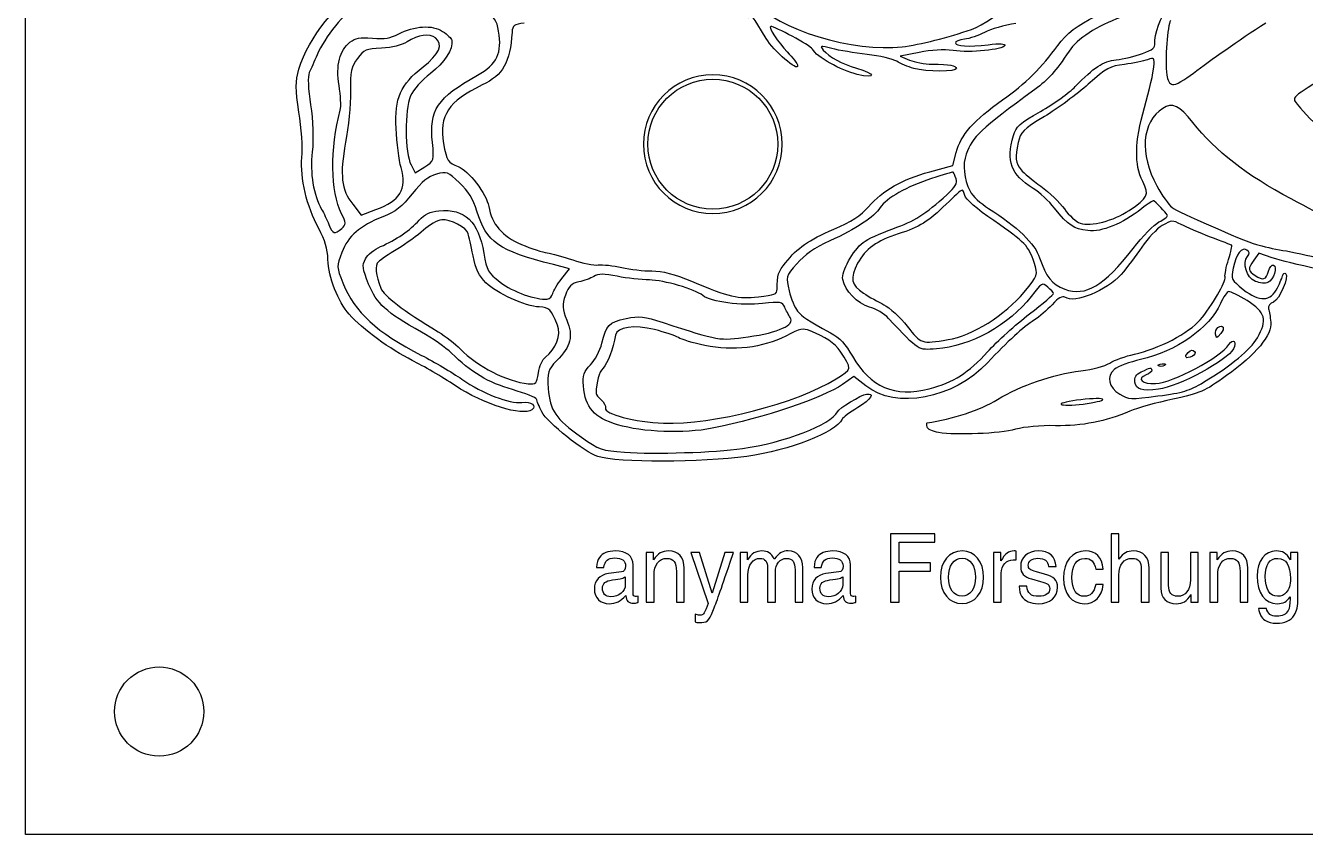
# Model space of a CAD drawing. Extents: x -5 to 265, y 9 to 298.
# Drawn here: x 13.8 to 70.8, y 9.2 to 45.2 of the extents above; entities that cross this region are included whole.
import ezdxf

# ---------------------------------------------------------------- set-up
doc = ezdxf.new("R2010")
doc.units = 0
doc.layers.add('Layer_1', color=7, linetype='CONTINUOUS')

msp = doc.modelspace()

# ---------------------------------------------------------------- linework, layer by layer
at = {"layer": 'Layer_1', "color": 7}
for points in [[(13.84791, 63.34828), (19.881207, 70.34147), (130.62936, 70.34147), (130.62936, 9.21996), (13.84791, 9.21996)], [(44.453894, 43.04376)], [(44.453894, 42.84454)], [(64.926477, 42.60468)], [(58.181809, 38.80927)], [(55.912076, 37.86213)], [(64.225644, 38.09283)], [(28.416824, 37.27869)], [(29.670678, 33.53844)], [(51.163499, 33.32216)], [(48.225041, 32.52119)], [(65.621051, 30.6772)], [(63.53374, 29.81766)], [(64.465012, 30.16616)], [(39.478453, 28.56624)], [(62.575141, 28.81953)], [(60.951795, 28.38347)], [(52.752118, 20.937683), (54.144111, 20.937683), (54.144111, 21.30731), (52.752118, 21.30731), (52.752118, 22.237748), (54.332613, 22.237748), (54.332613, 22.607375), (52.365457, 22.607375), (52.365457, 19.556894), (52.752118, 19.556894)], [(55.564873, 21.842628)], [(55.559887, 21.515491)], [(69.620421, 21.51124)], [(21.78445, 14.68904)]]:
    msp.add_lwpolyline(points, close=True, dxfattribs=at)
for points in [[(53.641909, 44.04171), (52.800156, 43.86995), (53.215484, 43.69689)], [(70.618049, 41.56364), (70.618674, 41.56368)], [(26.152794, 39.36517), (26.153244, 39.36498)], [(54.112514, 38.72313), (55.1453, 39.00719), (55.292345, 39.58466)], [(31.013416, 39.02827), (31.199913, 38.67262), (31.62611, 38.94256)], [(27.032722, 37.05073), (27.03163, 37.05066)], [(28.416869, 37.27869), (28.794579, 36.79837), (29.450705, 37.03986)], [(69.368577, 34.89637), (68.764955, 35.10519), (68.543282, 34.78516)], [(37.724876, 33.96655), (38.074615, 34.40558), (37.354744, 34.59014)], [(66.942516, 31.78595), (66.942665, 31.78568)], [(51.261158, 29.19408), (50.734807, 29.61095), (50.227378, 29.25757)], [(62.538499, 22.607375), (62.190497, 22.607375), (62.190497, 19.556894), (62.538499, 19.556894), (62.538499, 20.767741)], [(62.538499, 21.473008), (62.538499, 22.607375)], [(41.817154, 21.778902), (41.488489, 21.778902), (41.488489, 19.556894), (41.836487, 19.556894), (41.836487, 20.767741)], [(41.817154, 21.451758), (41.817154, 21.778902)], [(44.422681, 19.956258), (43.866851, 21.778902), (43.475354, 21.778902), (44.243848, 19.497413), (44.156849, 19.26799)], [(45.22501, 21.341298), (45.370009, 21.778902), (44.983346, 21.778902), (44.422681, 19.956258)], [(45.999092, 21.451758), (45.999092, 21.778902), (45.670427, 21.778902), (45.670427, 19.556894)], [(57.281077, 21.40075), (57.281077, 21.778873), (56.952411, 21.778873), (56.952411, 19.556865), (57.300406, 19.556865), (57.300406, 20.852679)], [(57.962572, 21.447514), (57.962572, 21.829888)], [(64.752533, 20.304644), (64.752533, 21.778902), (64.404531, 21.778902), (64.404531, 20.181437)], [(66.072022, 19.556894), (66.072022, 21.778902), (65.72402, 21.778902), (65.72402, 20.555309)], [(66.918229, 21.778902), (66.589564, 21.778902), (66.589564, 19.556894), (66.937558, 19.556894), (66.937558, 20.767741)], [(66.918229, 21.451758), (66.918229, 21.778902)], [(70.509747, 21.778902), (70.181082, 21.778902), (70.181082, 21.451758)], [(70.509747, 19.739582), (70.509747, 21.778902)], [(39.279295, 21.103307), (39.598291, 21.10338)], [(40.903284, 19.943439), (40.903284, 21.222263)], [(46.893253, 21.094878), (46.893253, 19.556894), (47.24125, 19.556894), (47.24125, 20.91219)], [(48.116077, 20.992913), (48.116077, 19.556894), (48.464079, 19.556894), (48.464079, 21.094878)], [(48.964818, 21.103307), (49.283777, 21.10338)], [(50.588807, 19.943439), (50.588807, 21.222263)], [(57.832074, 21.447485), (57.962572, 21.447514)], [(59.400179, 21.145864), (59.738508, 21.145864)], [(40.381286, 20.907946), (39.806123, 20.831466)], [(40.555285, 20.691262), (40.555285, 20.325886)], [(42.832147, 20.924936), (42.832147, 19.556894), (43.180145, 19.556894), (43.180145, 21.069392)], [(45.670427, 19.556894), (46.018425, 19.556894), (46.018425, 20.767741)], [(50.06677, 20.907946), (49.491608, 20.831466)], [(50.240771, 20.691262), (50.240771, 20.325886)], [(58.641351, 20.593548), (59.047348, 20.487332)], [(59.226177, 20.814476), (58.873347, 20.907946)], [(61.503417, 21.031152), (61.841746, 21.031152)], [(63.534159, 21.009911), (63.534159, 19.556894), (63.882153, 19.556894), (63.882153, 21.069392)], [(67.933218, 20.924936), (67.933218, 19.556894), (68.281212, 19.556894), (68.281212, 21.069392)], [(58.433512, 20.270656), (58.095182, 20.270656)], [(61.841746, 20.342884), (61.503417, 20.342884)], [(41.135283, 19.55685), (41.135283, 19.828757)], [(50.820811, 19.55685), (50.820811, 19.828757)], [(65.743357, 19.901028), (65.743357, 19.556894), (66.072022, 19.556894)], [(70.161753, 19.803315), (70.161753, 19.714089)], [(43.663852, 19.021547), (43.663852, 18.681664), (43.692854, 18.673191)], [(69.103253, 19.284988), (68.755259, 19.284988)]]:
    msp.add_lwpolyline(points, dxfattribs=at)
for points in [[(55.967862, 45.06188), (57.058113, 45.44499), (58.925729, 47.23212), (59.701293, 48.63441)], [(26.02202, 43.29901), (26.439216, 44.70585), (27.814274, 46.40355), (28.739532, 46.65418)], [(46.285805, 46.28931), (47.302053, 45.07442), (50.753867, 44.029), (52.891518, 44.2887)], [(59.815704, 44.35222), (60.54234, 45.36944), (62.008257, 46.05649), (64.426642, 46.51324)], [(28.563622, 46.12377), (28.097894, 45.88096), (27.149644, 44.685), (26.830125, 43.93744)], [(34.914388, 44.9871), (34.830018, 45.46922), (34.731873, 45.61439), (34.293572, 45.90493)], [(46.829129, 44.65506), (46.206018, 45.7031), (46.160911, 45.75455), (46.015223, 45.58357)], [(62.637465, 45.60499), (61.555096, 45.21508), (60.680317, 44.6467), (60.317163, 44.09742)], [(64.134695, 44.44588), (64.085945, 44.74068), (64.472366, 45.82043), (64.633652, 45.84003)], [(30.447234, 44.85644), (31.164166, 45.23022), (31.960541, 45.27762), (32.418814, 44.97378)], [(36.052961, 45.33928), (35.597594, 45.29098), (35.5336, 45.24358), (35.513649, 44.94031)], [(47.034899, 45.19193), (46.908924, 45.17663), (47.35453, 44.48692), (47.764837, 44.06215)], [(48.885073, 44.18459), (48.795493, 44.34735), (47.20616, 45.21274), (47.034899, 45.19193)], [(52.891518, 44.2887), (53.644879, 44.3802), (54.990362, 44.71837), (55.967862, 45.06188)], [(57.943517, 45.33024), (57.44491, 45.25054), (56.820158, 45.07058), (56.55519, 44.93049)], [(64.838675, 45.45779), (64.693822, 45.24992), (64.587347, 43.72948), (64.66885, 43.03305)], [(65.86326, 43.11768), (66.618973, 43.69854), (67.854327, 44.56182), (69.075587, 45.36248)], [(27.808546, 42.56386), (27.659701, 43.46381), (27.828676, 44.1363), (28.294112, 44.49584)], [(28.294112, 44.49584), (28.547137, 44.69132), (28.708321, 44.72), (29.293248, 44.67367)], [(29.293248, 44.67367), (29.858428, 44.62887), (30.077249, 44.66347), (30.447234, 44.85644)], [(30.83738, 44.51413), (30.563002, 44.34289), (30.208557, 44.25483), (29.694614, 44.23024)], [(32.106122, 44.68356), (31.844772, 44.89255), (31.334517, 44.82441), (30.83738, 44.51413)], [(31.550884, 43.39198), (32.267725, 43.95266), (32.460204, 44.40038), (32.106122, 44.68356)], [(32.830331, 44.57695), (32.895141, 44.18511), (32.499978, 43.57101), (31.883392, 43.10544)], [(32.418814, 44.97378), (32.632479, 44.83213), (32.817675, 44.65357), (32.830331, 44.57695)], [(33.973081, 43.02168), (34.836018, 43.50255), (35.083726, 44.01974), (34.914388, 44.9871)], [(35.513649, 44.94031), (35.423959, 43.57449), (35.122332, 43.04383), (34.177406, 42.58876)], [(48.229693, 43.44619), (48.267133, 43.15326), (47.147449, 44.11964), (46.829129, 44.65506)], [(55.654545, 44.62494), (55.424175, 44.59704), (55.243696, 44.52564), (55.253479, 44.46654)], [(55.253479, 44.46654), (55.279949, 44.30643), (55.818398, 44.27598), (56.719892, 44.38364)], [(56.55519, 44.93049), (56.29021, 44.79043), (55.884927, 44.65293), (55.654545, 44.62494)], [(26.830125, 43.93744), (26.708912, 43.65382), (26.552082, 43.29662), (26.481631, 43.1437)], [(29.694614, 44.23024), (29.004047, 44.19724), (28.925869, 44.16374), (28.62533, 43.77259)], [(47.764837, 44.06215), (48.009616, 43.80876), (48.218801, 43.53158), (48.229693, 43.44619)], [(50.882972, 43.0596), (50.150783, 43.23474), (49.073855, 43.84117), (48.885073, 44.18459)], [(49.757698, 44.20764), (49.225002, 44.33975), (49.206612, 44.3368), (49.367604, 44.14514)], [(49.367604, 44.14514), (49.630728, 43.83172), (50.21518, 43.51423), (50.849942, 43.33989)], [(51.322794, 43.95027), (50.769468, 44.01557), (50.065171, 44.13138), (49.757698, 44.20764)], [(52.641642, 43.64422), (52.469599, 43.74725), (51.87611, 43.88498), (51.322794, 43.95027)], [(55.151528, 44.12021), (54.721314, 44.18041), (54.184128, 44.15241), (53.641909, 44.04171)], [(57.457374, 44.34734), (57.361804, 44.15378), (55.924434, 44.01221), (55.151528, 44.12021)], [(56.719892, 44.38364), (57.219426, 44.44334), (57.497978, 44.42954), (57.457374, 44.34734)], [(57.356783, 41.92398), (58.354879, 42.62868), (59.13447, 43.39854), (59.815704, 44.35222)], [(60.317163, 44.09742), (59.712963, 43.18354), (59.403046, 42.83527), (58.798813, 42.3912)], [(62.419306, 43.70868), (62.734821, 43.74698), (63.25901, 43.87321), (63.584184, 43.98909)], [(63.584184, 43.98909), (64.039709, 44.15144), (64.166047, 44.25629), (64.134695, 44.44588)], [(28.62533, 43.77259), (28.359061, 43.4261), (28.303188, 43.1621), (28.312858, 42.29672)], [(30.349959, 40.65208), (30.283679, 42.03384), (30.528527, 42.59233), (31.550884, 43.39198)], [(50.849942, 43.33989), (51.719744, 43.10101), (51.749049, 42.8524), (50.882972, 43.0596)], [(53.39869, 43.32698), (53.154363, 43.39848), (52.813706, 43.5412), (52.641642, 43.64422)], [(53.215484, 43.69689), (53.443909, 43.60179), (53.888938, 43.52007), (54.204431, 43.51544)], [(55.300914, 43.32773), (55.327834, 43.16503), (53.954324, 43.1644), (53.39869, 43.32698)], [(54.204431, 43.51544), (55.031004, 43.50334), (55.278894, 43.46094), (55.300914, 43.32773)], [(60.592158, 42.5156), (61.435846, 43.38787), (61.814687, 43.63523), (62.419306, 43.70868)], [(62.78717, 43.50677), (62.136676, 43.42617), (61.994776, 43.34817), (61.172614, 42.619)], [(63.813847, 43.71166), (63.641431, 43.64756), (63.179424, 43.55535), (62.78717, 43.50677)], [(63.673553, 41.5811), (63.889061, 42.34912), (64.079323, 43.1689), (64.096357, 43.40286)], [(64.096357, 43.40286), (64.125647, 43.80485), (64.110157, 43.82182), (63.813847, 43.71166)], [(26.022914, 41.3747), (25.8638, 42.38164), (25.863461, 42.7638), (26.02202, 43.29901)], [(26.481631, 43.1437), (26.405741, 42.97892), (26.428251, 42.39411), (26.537051, 41.70842)], [(31.883392, 43.10544), (31.488502, 42.80725), (31.11104, 42.38399), (30.986276, 42.09945)], [(31.966304, 40.02449), (31.812777, 41.47401), (32.180048, 42.02252), (33.973081, 43.02168)], [(44.453894, 43.04376), (42.747268, 43.04376), (41.362095, 41.65859), (41.362097, 39.95197)], [(41.561315, 39.95197), (41.561314, 41.5505), (42.855356, 42.84454), (44.453894, 42.84454)], [(47.54569, 39.95197), (47.545692, 41.6586), (46.160523, 43.04377), (44.453894, 43.04376)], [(44.453894, 42.84454), (46.052435, 42.84455), (47.346473, 41.55051), (47.346472, 39.95197)], [(64.66885, 43.03305), (64.69645, 42.7971), (64.796114, 42.63142), (64.926477, 42.60468)], [(64.926466, 42.60468), (65.043404, 42.58068), (65.464942, 42.81154), (65.86326, 43.11768)], [(71.711051, 42.93821), (70.076237, 41.91496), (70.206295, 42.07852), (70.618049, 41.56364)], [(27.862156, 41.47174), (27.905136, 41.63383), (27.881046, 42.12527), (27.808546, 42.56386)], [(28.312858, 42.29672), (28.319658, 41.71708), (28.224188, 40.69987), (28.101479, 40.03625)], [(34.177406, 42.58876), (32.6679, 41.86179), (32.253997, 41.23133), (32.464789, 39.98016)], [(58.798813, 42.3912), (56.339496, 40.58376), (56.027713, 40.29006), (55.739604, 39.50954)], [(59.047116, 41.41315), (59.638422, 41.7523), (60.333682, 42.24839), (60.592158, 42.5156)], [(61.172614, 42.619), (60.676855, 42.17931), (59.797293, 41.5322), (59.218021, 41.18097)], [(26.537051, 41.70842), (26.648568, 41.00621), (26.678068, 40.18), (26.612711, 39.60696)], [(30.986276, 42.09945), (30.722224, 41.4973), (30.739461, 39.55081), (31.013416, 39.02827)], [(55.292345, 39.58466), (55.486714, 40.34796), (56.085338, 41.02629), (57.356783, 41.92398)], [(65.830417, 40.92059), (65.230096, 41.67706), (64.918711, 41.82288), (64.490985, 41.54778)], [(26.153244, 39.36498), (26.190794, 39.77928), (26.132324, 40.68364), (26.022914, 41.3747)], [(27.921986, 36.85578), (27.426275, 37.84786), (27.401742, 39.7385), (27.862156, 41.47174)], [(57.836701, 40.33319), (57.952316, 40.72911), (58.128509, 40.8863), (59.047116, 41.41315)], [(59.218021, 41.18097), (58.268243, 40.60508), (58.153239, 40.49122), (58.046966, 40.02149)], [(63.596083, 38.28621), (63.216438, 39.05983), (63.239354, 40.03356), (63.673553, 41.5811)], [(64.490985, 41.54778), (63.554883, 40.94571), (63.444652, 39.51026), (64.225644, 38.09283)], [(70.618674, 41.56368), (71.226709, 40.80336), (72.720945, 39.61454), (73.640954, 39.15912)], [(30.569641, 38.9083), (30.478931, 39.23872), (30.380543, 40.02345), (30.349959, 40.65208)], [(70.212963, 37.51555), (68.196673, 38.58791), (66.853271, 39.63166), (65.830417, 40.92059)], [(28.101479, 40.03625), (27.832926, 38.58435), (27.908286, 37.92535), (28.416824, 37.27869)], [(31.62611, 38.94256), (32.03515, 39.20162), (32.048847, 39.24515), (31.966304, 40.02449)], [(32.464789, 39.98016), (32.592257, 39.2263), (32.664519, 39.11275), (33.119433, 38.95879)], [(41.362097, 39.95197), (41.362095, 38.24534), (42.747268, 36.86017), (44.453894, 36.86017)], [(44.453894, 37.05939), (42.855356, 37.05939), (41.561314, 38.35343), (41.561315, 39.95197)], [(44.453894, 36.86017), (46.160523, 36.86017), (47.545692, 38.24534), (47.54569, 39.95197)], [(47.346472, 39.95197), (47.346473, 38.35343), (46.052435, 37.05939), (44.453894, 37.05939)], [(58.722123, 37.98297), (57.722511, 38.60614), (57.50274, 39.18949), (57.836701, 40.33319)], [(58.046966, 40.02149), (57.899491, 39.3697), (57.927121, 39.12126), (58.181809, 38.80927)], [(26.900059, 36.19814), (26.363551, 37.19177), (26.068826, 38.44089), (26.152794, 39.36517)], [(26.612711, 39.60696), (26.504926, 38.66335), (26.666321, 37.6796), (27.032722, 37.05073)], [(55.739604, 39.50954), (55.564836, 39.03609), (55.630009, 38.41408), (55.912076, 37.86213)], [(29.450705, 37.03986), (30.542462, 37.44168), (30.837109, 37.93369), (30.569641, 38.9083)], [(33.119433, 38.95879), (33.549567, 38.81319), (34.387089, 37.7166), (34.475243, 37.18358)], [(58.181827, 38.80927), (58.292665, 38.67358), (58.687966, 38.34402), (59.060416, 38.07697)], [(32.14152, 38.61949), (31.776138, 38.52069), (31.505277, 38.30005), (31.070302, 37.74713)], [(33.171567, 38.23432), (32.659184, 38.72443), (32.604668, 38.74481), (32.14152, 38.61949)], [(33.944801, 36.97132), (33.775224, 37.5158), (33.566672, 37.8564), (33.171567, 38.23432)], [(51.386476, 37.16664), (52.026576, 37.89467), (52.887476, 38.38621), (54.112514, 38.72313)], [(54.194872, 38.42627), (53.083402, 38.06085), (52.190414, 37.55451), (51.911941, 37.13183)], [(55.157307, 38.7008), (55.134917, 38.7165), (54.701838, 38.5929), (54.194872, 38.42627)], [(54.890857, 37.71416), (55.247032, 38.03403), (55.356449, 38.22585), (55.28983, 38.41358)], [(55.28983, 38.41358), (55.23939, 38.55585), (55.17967, 38.68509), (55.157307, 38.7008)], [(62.991294, 37.00654), (63.841688, 37.57571), (63.892257, 37.68271), (63.596083, 38.28621)], [(31.070302, 37.74713), (30.60445, 37.15496), (30.341055, 36.9494), (29.752021, 36.71828)], [(52.475163, 36.18638), (53.463148, 36.5427), (53.880128, 36.8064), (54.890857, 37.71416)], [(55.550568, 37.90806), (55.505778, 37.90206), (55.187879, 37.61976), (54.844269, 37.2795)], [(55.673919, 37.66565), (55.650959, 37.80444), (55.595539, 37.91354), (55.550568, 37.90806)], [(56.962093, 36.54947), (56.225595, 37.0599), (55.698576, 37.51654), (55.673919, 37.66565)], [(55.912071, 37.86215), (56.017594, 37.65576), (56.384641, 37.30963), (56.727787, 37.09299)], [(59.671019, 37.105), (59.424136, 37.41644), (58.997134, 37.81153), (58.722123, 37.98297)], [(59.060416, 38.07697), (59.432856, 37.80988), (59.905404, 37.35526), (60.110518, 37.06671)], [(64.22572, 38.09283), (64.454937, 37.67682), (64.754628, 37.25107), (64.891698, 37.14669)], [(27.03163, 37.05066), (27.12426, 36.89122), (27.269578, 36.5876), (27.354338, 36.37597)], [(32.25676, 36.98551), (33.393227, 37.0968), (34.024132, 36.5017), (34.256085, 35.09933)], [(34.475243, 37.18358), (34.606794, 36.38824), (35.062874, 35.85812), (35.931386, 35.49107)], [(51.911941, 37.13183), (51.631545, 36.70624), (50.839797, 36.18242), (49.666695, 35.64639)], [(49.836445, 36.16556), (50.629268, 36.5093), (51.044066, 36.77719), (51.386476, 37.16664)], [(54.844269, 37.2795), (54.068626, 36.5114), (53.6534, 36.25457), (52.711336, 35.96029)], [(56.727787, 37.09299), (58.002783, 36.28801), (58.804542, 35.51628), (59.008095, 34.89808)], [(61.159329, 36.10321), (60.52355, 36.17401), (60.277968, 36.33933), (59.671019, 37.105)], [(60.110518, 37.06671), (60.31562, 36.77815), (60.634436, 36.49302), (60.818999, 36.43309)], [(63.551894, 37.08337), (62.678325, 36.40222), (61.77976, 36.03411), (61.159329, 36.10321)], [(64.085981, 37.43337), (64.064151, 37.45297), (63.823817, 37.29542), (63.551894, 37.08337)], [(64.699354, 36.77212), (64.689174, 36.83512), (64.36926, 37.17974), (64.085981, 37.43337)], [(64.891698, 37.14669), (65.179603, 36.92749), (67.972543, 35.70001), (68.670642, 35.48587)], [(71.748753, 36.67291), (71.626386, 36.75221), (70.935278, 37.13137), (70.212963, 37.51555)], [(27.930986, 36.2051), (28.122449, 36.36919), (28.121182, 36.45618), (27.921986, 36.85578)], [(29.752021, 36.71828), (28.731915, 36.31803), (28.216355, 35.86948), (27.927691, 35.13106)], [(29.658167, 35.39215), (30.336983, 35.68594), (30.97905, 36.12341), (31.378239, 36.56415)], [(31.378239, 36.56415), (31.629498, 36.84156), (31.845628, 36.94522), (32.25676, 36.98551)], [(32.382027, 36.58329), (32.180567, 36.55889), (31.815219, 36.35412), (31.570146, 36.12842)], [(33.564414, 35.9566), (33.493724, 36.23865), (32.757408, 36.6289), (32.382027, 36.58329)], [(37.354744, 34.59014), (34.879875, 35.22462), (34.380182, 35.57355), (33.944801, 36.97132)], [(58.763587, 34.67842), (58.508256, 35.43682), (58.389395, 35.56026), (56.962093, 36.54947)], [(60.818999, 36.43309), (61.29907, 36.27719), (62.294032, 36.53986), (62.991294, 37.00654)], [(63.168313, 35.30949), (63.584976, 35.84603), (64.10289, 36.37664), (64.319223, 36.48865)], [(64.319223, 36.48865), (64.535569, 36.60062), (64.706615, 36.72821), (64.699354, 36.77212)], [(65.309553, 36.37737), (64.925159, 36.57584), (64.882462, 36.57365), (64.469611, 36.33437)], [(27.313284, 34.81501), (27.298244, 35.29224), (27.185556, 35.66933), (26.900059, 36.19814)], [(27.354338, 36.37597), (27.524751, 35.95047), (27.605858, 35.92644), (27.930986, 36.2051)], [(31.570146, 36.12842), (31.325061, 35.9027), (30.807555, 35.52593), (30.420118, 35.29113)], [(33.773067, 34.98802), (33.679757, 35.43489), (33.585949, 35.87076), (33.564414, 35.9566)], [(47.685653, 34.67168), (48.237983, 35.3517), (48.700905, 35.67323), (49.836445, 36.16556)], [(52.711336, 35.96029), (51.76796, 35.66559), (51.237966, 35.28103), (50.902478, 34.64778)], [(51.149915, 35.58039), (51.32086, 35.71246), (51.917223, 35.98515), (52.475163, 36.18638)], [(64.469611, 36.33437), (64.230385, 36.19571), (63.821763, 35.7631), (63.561568, 35.37304)], [(66.617677, 35.81972), (66.120948, 36.01143), (65.532289, 36.26238), (65.309553, 36.37737)], [(28.985065, 34.84617), (29.081535, 35.02797), (29.384377, 35.27367), (29.658167, 35.39215)], [(35.931386, 35.49107), (36.365128, 35.30776), (36.880508, 35.13598), (37.076641, 35.10933)], [(49.666695, 35.64639), (48.973912, 35.32982), (48.537715, 35.02979), (48.187841, 34.62921)], [(50.239498, 33.92307), (50.173218, 34.28437), (50.689583, 35.22478), (51.149915, 35.58039)], [(63.561568, 35.37304), (63.301384, 34.98297), (62.885445, 34.43491), (62.637261, 34.15512)], [(67.562682, 35.45248), (67.539722, 35.46268), (67.114406, 35.62802), (66.617677, 35.81972)], [(67.4199, 34.82479), (67.521465, 35.15974), (67.58571, 35.44219), (67.562682, 35.45248)], [(68.241444, 35.23574), (68.004254, 35.393), (67.75917, 35.07145), (67.632086, 34.43623)], [(68.670642, 35.48587), (68.92965, 35.40647), (69.456284, 35.28949), (69.840961, 35.22597)], [(28.263887, 32.37752), (27.761819, 32.9429), (27.338019, 34.02958), (27.313284, 34.81501)], [(27.927691, 35.13106), (27.692876, 34.53038), (27.695263, 34.46565), (27.977791, 33.77928)], [(29.124714, 33.72577), (28.845562, 34.42578), (28.829683, 34.55319), (28.985065, 34.84617)], [(30.420118, 35.29113), (30.032692, 35.05633), (29.647087, 34.79981), (29.563232, 34.72106)], [(34.346741, 33.78199), (34.036193, 34.08436), (33.903296, 34.36375), (33.773067, 34.98802)], [(34.256085, 35.09933), (34.385849, 34.31474), (34.429122, 34.23808), (34.987493, 33.80496)], [(37.076641, 35.10933), (37.272786, 35.08263), (37.784942, 34.94162), (38.214771, 34.79587)], [(38.214771, 34.79587), (38.644598, 34.6501), (39.156642, 34.55033), (39.352639, 34.57414)], [(59.008095, 34.89808), (59.294576, 34.028), (59.547147, 33.71156), (60.124022, 33.49994)], [(60.124022, 33.49994), (61.063033, 33.1555), (61.866443, 33.63304), (63.168313, 35.30949)], [(67.263421, 34.04558), (67.247921, 34.13918), (67.318391, 34.48985), (67.4199, 34.82479)], [(68.615584, 33.84547), (68.219811, 34.01014), (68.016247, 34.66212), (68.268254, 34.95788)], [(68.268254, 34.95788), (68.368348, 35.07535), (68.360434, 35.15678), (68.241444, 35.23574)], [(68.543282, 34.78516), (68.275079, 34.39794), (68.282454, 34.31384), (68.603222, 34.10116)], [(73.332673, 34.04425), (72.692844, 34.08895), (70.07775, 34.65105), (69.368577, 34.89637)], [(69.840961, 35.22597), (70.225638, 35.16237), (71.003385, 34.99475), (71.569311, 34.85329)], [(29.563232, 34.72106), (29.396845, 34.56484), (29.437574, 34.11597), (29.670678, 33.53844)], [(39.352639, 34.57414), (39.548648, 34.59794), (40.017724, 34.54784), (40.395016, 34.46161)], [(40.395016, 34.46161), (40.77233, 34.37591), (41.378317, 34.30692), (41.741641, 34.3083)], [(41.741641, 34.3083), (42.195062, 34.3093), (42.749226, 34.16587), (43.508651, 33.84865)], [(47.31146, 33.49242), (47.32046, 34.12129), (47.37367, 34.28759), (47.685653, 34.67168)], [(48.187841, 34.62921), (47.709242, 34.08124), (47.697287, 34.03821), (47.852262, 33.41973)], [(50.902478, 34.64778), (50.551359, 33.98503), (50.610705, 33.68364), (51.163499, 33.32216)], [(58.323602, 33.36834), (58.94306, 34.1139), (58.948342, 34.12964), (58.763587, 34.67842)], [(67.632086, 34.43623), (67.531314, 33.93259), (67.540816, 33.91233), (68.0781, 33.48298)], [(68.603222, 34.10116), (68.953221, 33.86913), (69.102632, 33.9181), (69.198238, 34.29619)], [(69.426346, 34.56779), (69.618882, 34.49299), (69.428646, 33.91877), (69.168922, 33.79257)], [(69.198238, 34.29619), (69.243818, 34.47658), (69.346495, 34.59878), (69.426346, 34.56779)], [(69.838753, 34.11814), (69.855603, 34.18844), (69.910003, 34.22163), (69.959683, 34.19184)], [(27.977791, 33.77928), (28.527769, 32.4429), (29.45902, 31.58492), (31.486237, 30.54693)], [(31.475654, 31.5876), (29.889318, 32.4708), (29.474804, 32.8478), (29.124714, 33.72577)], [(36.724714, 32.70477), (36.090768, 32.74007), (34.830441, 33.31102), (34.346741, 33.78199)], [(34.987493, 33.80496), (35.535028, 33.38019), (36.59964, 32.99875), (37.076056, 33.05662)], [(37.325642, 33.30421), (37.352782, 33.42701), (37.532521, 33.72507), (37.724876, 33.96655)], [(38.483471, 33.8217), (38.160142, 33.7544), (38.036078, 33.63032), (37.889417, 33.22761)], [(39.156055, 34.06702), (39.010897, 33.97892), (38.708243, 33.86848), (38.483471, 33.8217)], [(40.198532, 34.06902), (39.609997, 34.18796), (39.355536, 34.18724), (39.156055, 34.06702)], [(41.626072, 33.90587), (41.269138, 33.90887), (40.626744, 33.98247), (40.198532, 34.06902)], [(44.01047, 33.21381), (43.651897, 33.50054), (42.275344, 33.9001), (41.626072, 33.90587)], [(43.508651, 33.84865), (45.205117, 33.14002), (45.567852, 33.05526), (46.481199, 33.15415)], [(51.434213, 32.7016), (50.891496, 32.85121), (50.331406, 33.42383), (50.239498, 33.92307)], [(59.366, 33.59161), (59.123009, 33.80351), (59.102638, 33.7919), (58.629695, 33.17155)], [(62.637261, 34.15512), (61.990126, 33.42557), (60.568389, 32.84544), (60.133742, 33.1336)], [(66.15834, 32.13314), (66.687508, 32.75897), (67.3007, 33.82016), (67.263421, 34.04558)], [(69.168922, 33.79257), (69.060911, 33.73997), (68.811921, 33.76387), (68.615584, 33.84547)], [(69.959683, 34.19184), (70.140456, 34.08361), (69.686582, 33.02074), (69.417554, 32.92233)], [(69.5999, 33.56148), (69.714452, 33.79732), (69.821933, 34.04782), (69.838753, 34.11814)], [(29.67068, 33.53844), (29.811292, 33.18988), (30.643509, 32.5571), (32.222879, 31.59775)], [(37.076056, 33.05662), (37.186103, 33.07012), (37.298429, 33.1814), (37.325642, 33.30421)], [(37.889417, 33.22761), (37.730404, 32.79088), (37.739192, 32.6332), (37.951287, 32.11772)], [(46.664258, 32.8548), (45.750786, 32.74385), (44.363456, 32.9311), (44.01047, 33.21381)], [(46.481199, 33.15415), (47.205674, 33.23255), (47.308191, 33.27437), (47.31146, 33.49242)], [(47.852262, 33.41973), (47.940592, 33.06701), (48.108385, 32.66267), (48.225041, 32.52119)], [(51.163544, 33.32217), (51.415054, 33.15771), (51.8257, 32.92425), (52.076089, 32.80336)], [(58.629695, 33.17155), (57.674918, 31.91921), (55.907852, 30.94285), (54.407542, 30.83869)], [(54.929278, 31.24924), (55.995609, 31.42294), (57.474215, 32.34604), (58.323602, 33.36834)], [(58.553429, 32.39681), (59.155152, 32.85886), (59.640379, 33.26767), (59.631692, 33.30527)], [(59.631692, 33.30527), (59.622692, 33.34287), (59.503444, 33.47172), (59.366, 33.59161)], [(60.133742, 33.1336), (60.014304, 33.2128), (59.846945, 33.1174), (59.560713, 32.8068)], [(67.433841, 33.38905), (67.352631, 33.38105), (67.185001, 33.14367), (67.061447, 32.86191)], [(68.249421, 32.98702), (67.882105, 33.2163), (67.515095, 33.3972), (67.433841, 33.38905)], [(68.0781, 33.48298), (68.790597, 32.91361), (69.297924, 32.93978), (69.5999, 33.56148)], [(37.534119, 31.90124), (37.244189, 32.61694), (37.181338, 32.67933), (36.724714, 32.70477)], [(47.653577, 32.69563), (47.551108, 32.93718), (47.461278, 32.95162), (46.664258, 32.8548)], [(47.898175, 32.23712), (47.825675, 32.34321), (47.715569, 32.54952), (47.653577, 32.69563)], [(48.225075, 32.52119), (48.436352, 32.2649), (48.646488, 32.12638), (49.698919, 31.54954)], [(52.277696, 32.19661), (52.087648, 32.39887), (51.708072, 32.62612), (51.434213, 32.7016)], [(52.076089, 32.80336), (52.326478, 32.68247), (52.792521, 32.25022), (53.111746, 31.84281)], [(59.560713, 32.8068), (59.338363, 32.56555), (58.984268, 32.2588), (58.773861, 32.12515)], [(67.061447, 32.86191), (66.584907, 31.77518), (65.069792, 30.71104), (63.49775, 30.35891)], [(68.702798, 31.33632), (69.165482, 32.11116), (69.064696, 32.47813), (68.249421, 32.98702)], [(69.417554, 32.92233), (69.267805, 32.86753), (69.169699, 32.73504), (69.199535, 32.62787)], [(69.199535, 32.62787), (69.229275, 32.52065), (69.276215, 32.2529), (69.303587, 32.03278)], [(31.060841, 30.3253), (30.105488, 30.79783), (28.846122, 31.72187), (28.263887, 32.37752)], [(37.951287, 32.11772), (38.248344, 31.39583), (38.138859, 30.96683), (37.490288, 30.30284)], [(39.51137, 31.08925), (39.70687, 31.90784), (39.815914, 32.01861), (40.593762, 32.18902)], [(41.861391, 31.69609), (40.973289, 31.92414), (40.18517, 31.81516), (40.120452, 31.45534)], [(40.593762, 32.18902), (41.178984, 32.31724), (41.39025, 32.29499), (42.234254, 32.01688)], [(42.234254, 32.01688), (44.741765, 31.19038), (44.737931, 31.19103), (46.032019, 31.37466)], [(46.032019, 31.37466), (47.391164, 31.56755), (48.124382, 31.90639), (47.898175, 32.23712)], [(54.407542, 30.83869), (53.574182, 30.78079), (53.658523, 30.72706), (52.277696, 32.19661)], [(58.773861, 32.12515), (58.276227, 31.80901), (57.586102, 31.18061), (56.685298, 30.22336)], [(56.689637, 30.70404), (57.112985, 31.17302), (57.951694, 31.93477), (58.553429, 32.39681)], [(63.225877, 30.60026), (64.278589, 30.82597), (65.66652, 31.55149), (66.15834, 32.13314)], [(66.942665, 31.78568), (67.181167, 31.96027), (67.280257, 31.75998), (67.074702, 31.51876)], [(69.303587, 32.03278), (69.374047, 31.46813), (68.644158, 30.5858), (67.329666, 29.64672)], [(32.813571, 30.64717), (32.566235, 30.89242), (31.964161, 31.31562), (31.475654, 31.5876)], [(32.222879, 31.59775), (32.550756, 31.39857), (32.992561, 31.05693), (33.204654, 30.83857)], [(37.008492, 30.47432), (37.459674, 30.80141), (37.707315, 31.47367), (37.534119, 31.90124)], [(40.120452, 31.45534), (40.010066, 30.84131), (39.765522, 30.19196), (39.564661, 29.97907)], [(42.920088, 31.33803), (42.780779, 31.42123), (42.304361, 31.58234), (41.861391, 31.69609)], [(47.701245, 31.41009), (46.681536, 30.88515), (45.337636, 30.72858), (44.100179, 30.99056)], [(48.790526, 31.64012), (48.457129, 31.77081), (48.363547, 31.75108), (47.701245, 31.41009)], [(50.128679, 30.73126), (49.891568, 31.08109), (49.447941, 31.38239), (48.790526, 31.64012)], [(49.698919, 31.54954), (50.099216, 31.33013), (50.369692, 31.04093), (50.673138, 30.50785)], [(53.111746, 31.84281), (53.733726, 31.04897), (53.722461, 31.05265), (54.929278, 31.24924)], [(66.841856, 31.48636), (66.823536, 31.5972), (66.868776, 31.73197), (66.942516, 31.78595)], [(67.074702, 31.51876), (66.890728, 31.30286), (66.872621, 31.30032), (66.841856, 31.48636)], [(33.204654, 30.83857), (33.969755, 30.05079), (35.289212, 29.37468), (36.230417, 29.28811)], [(39.002505, 30.1269), (39.203061, 30.32414), (39.43205, 30.75721), (39.51137, 31.08925)], [(44.100179, 30.99056), (43.590421, 31.09846), (43.059387, 31.25485), (42.920088, 31.33803)], [(64.167484, 29.29346), (64.944156, 29.33016), (67.077237, 30.46292), (67.434531, 31.02856)], [(67.640821, 30.83815), (67.392626, 30.34206), (65.174016, 29.14478), (64.308015, 29.03957)], [(65.621082, 30.67722), (65.740757, 30.79331), (65.830233, 30.80945), (65.906725, 30.72872)], [(66.310698, 29.35802), (67.589449, 30.12829), (68.363871, 30.76874), (68.702798, 31.33632)], [(67.434531, 31.02856), (67.618472, 31.31975), (67.798601, 31.15352), (67.640821, 30.83815)], [(32.974863, 29.2062), (32.408315, 29.58123), (31.547007, 30.08482), (31.060841, 30.3253)], [(31.486237, 30.54693), (32.036622, 30.26512), (32.844036, 29.78791), (33.280514, 29.48651)], [(35.529633, 29.02544), (34.466899, 29.32799), (33.655244, 29.8126), (32.813571, 30.64717)], [(36.685015, 29.77172), (36.723585, 30.05714), (36.869171, 30.37331), (37.008492, 30.47432)], [(37.490288, 30.30284), (37.104989, 29.90863), (37.070876, 29.79358), (37.124193, 29.06798)], [(49.943732, 29.49826), (50.663467, 29.94238), (50.663456, 29.94228), (50.128679, 30.73126)], [(50.673138, 30.50785), (51.453419, 29.13704), (52.571551, 28.66508), (54.09075, 29.06526)], [(56.685298, 30.22336), (55.162887, 28.60553), (52.61475, 28.12199), (51.261158, 29.19408)], [(54.09075, 29.06526), (55.176489, 29.35126), (55.854354, 29.7787), (56.689637, 30.70404)], [(60.839272, 29.85888), (61.393742, 29.92628), (61.901736, 30.06358), (62.135013, 30.20915)], [(62.135013, 30.20915), (62.346064, 30.34088), (62.836946, 30.51688), (63.225877, 30.60026)], [(63.49775, 30.35891), (63.016086, 30.25101), (62.498547, 30.05843), (62.347688, 29.93095)], [(65.808555, 30.50919), (65.521656, 30.36954), (65.408439, 30.47099), (65.621051, 30.6772)], [(65.906725, 30.72872), (65.968025, 30.66402), (65.923805, 30.56528), (65.808555, 30.50919)], [(36.230417, 29.28811), (36.585348, 29.25551), (36.62023, 29.29311), (36.685015, 29.77172)], [(38.688992, 29.18748), (38.647712, 29.65637), (38.708102, 29.83737), (39.002505, 30.1269)], [(39.564661, 29.97907), (39.378446, 29.78169), (39.274516, 29.40527), (39.251261, 28.84383)], [(57.124842, 28.58098), (58.172714, 29.21998), (59.587903, 29.70685), (60.839272, 29.85888)], [(62.347688, 29.93095), (61.973055, 29.61434), (62.071998, 29.13076), (62.575141, 28.81953)], [(63.247712, 29.36165), (63.214012, 29.56555), (63.301892, 29.70559), (63.53374, 29.81766)], [(63.744418, 29.67664), (63.305237, 29.51598), (63.581424, 29.26583), (64.167484, 29.29346)], [(63.53374, 29.81759), (63.944329, 30.01601), (63.983995, 30.02178), (64.00639, 29.88649)], [(64.00639, 29.88649), (64.01657, 29.82739), (63.898266, 29.73292), (63.744418, 29.67664)], [(64.294282, 30.08026), (64.241582, 30.11516), (64.318482, 30.15386), (64.465012, 30.16616)], [(64.560629, 30.10286), (64.466759, 30.05556), (64.346864, 30.04536), (64.294282, 30.08026)], [(64.465059, 30.16616), (64.626911, 30.18006), (64.664473, 30.15486), (64.560629, 30.10286)], [(67.329666, 29.64672), (66.325723, 28.9295), (66.181527, 28.8663), (64.945869, 28.60191)], [(36.394227, 28.13128), (35.971016, 27.82152), (34.248785, 28.36292), (32.974863, 29.2062)], [(33.280514, 29.48651), (34.190718, 28.85794), (35.403744, 28.38673), (35.946348, 28.45095)], [(37.124193, 29.06798), (37.196233, 28.08666), (37.442162, 27.72813), (38.609675, 26.90174)], [(40.213382, 27.45809), (39.168338, 27.77276), (38.774193, 28.21993), (38.688992, 29.18748)], [(42.260941, 27.53121), (44.457746, 27.45551), (48.176203, 28.40759), (49.943732, 29.49826)], [(50.227378, 29.25757), (49.349104, 28.64593), (46.764321, 27.7762), (44.422835, 27.30445)], [(64.308015, 29.03957), (63.54479, 28.94687), (63.30423, 29.01997), (63.247712, 29.36165)], [(64.276696, 28.74039), (65.404997, 28.89064), (65.666662, 28.97013), (66.310698, 29.35802)], [(36.600364, 28.59837), (36.588264, 28.66907), (36.106406, 28.86124), (35.529633, 29.02544)], [(35.946348, 28.45095), (36.365285, 28.50015), (36.635331, 28.30775), (36.394227, 28.13128)], [(36.842203, 28.03004), (36.721283, 28.27193), (36.612478, 28.52767), (36.600364, 28.59837)], [(39.251261, 28.84383), (39.248961, 28.80553), (39.35192, 28.68057), (39.478453, 28.56624)], [(39.478453, 28.56624), (39.604993, 28.45193), (39.691178, 28.2908), (39.669982, 28.20818)], [(50.001207, 28.03518), (50.084337, 28.20345), (51.052303, 28.79503), (51.292185, 28.82418)], [(51.292185, 28.82418), (51.696757, 28.87328), (51.521118, 28.60116), (50.904092, 28.22279)], [(54.001448, 27.53927), (55.121503, 27.706), (56.376401, 28.12456), (57.124842, 28.58098)], [(60.845579, 28.57501), (60.315371, 28.51461), (59.92212, 28.42292), (59.971773, 28.37057)], [(61.825601, 28.58791), (61.816601, 28.64081), (61.375832, 28.63521), (60.845579, 28.57501)], [(60.951795, 28.38346), (61.44115, 28.44296), (61.834367, 28.53492), (61.825601, 28.58791)], [(62.575107, 28.81959), (62.949582, 28.58791), (63.084367, 28.58165), (64.276696, 28.74039)], [(64.945869, 28.60191), (64.222502, 28.44717), (63.355923, 28.20338), (63.020164, 28.06021)], [(39.328778, 26.04415), (38.741872, 26.22963), (37.077764, 27.55865), (36.842203, 28.03004)], [(39.669982, 28.20818), (39.601102, 27.93954), (40.99729, 27.57472), (42.260941, 27.53121)], [(45.770504, 26.39922), (47.63856, 26.66345), (49.721501, 27.46893), (50.001207, 28.03518)], [(50.904092, 28.22279), (50.557237, 28.01008), (50.243882, 27.77619), (50.207734, 27.70302)], [(63.020164, 28.06021), (61.946344, 27.60233), (60.899772, 27.39922), (59.714274, 27.41863)], [(59.971773, 28.37057), (60.021423, 28.31817), (60.462428, 28.32397), (60.951795, 28.38347)], [(44.422835, 27.30445), (43.190863, 27.05625), (41.321211, 27.12448), (40.213382, 27.45809)], [(50.207734, 27.70302), (49.91509, 27.11058), (47.883734, 26.31945), (45.96882, 26.05215)], [(53.995748, 27.36103), (53.980028, 27.45623), (53.982628, 27.53647), (54.001448, 27.53927)], [(54.508492, 27.10971), (54.242246, 27.15271), (54.011503, 27.26582), (53.995748, 27.36103)], [(59.714274, 27.41863), (59.03642, 27.42993), (58.349112, 27.36743), (57.937595, 27.2576)], [(38.609675, 26.90174), (39.388519, 26.35045), (39.515591, 26.3061), (40.513122, 26.23732)], [(57.937595, 27.2576), (57.215846, 27.06496), (55.297707, 26.98223), (54.508492, 27.10971)], [(40.513122, 26.23732), (41.885376, 26.14262), (44.533612, 26.22422), (45.770504, 26.39922)], [(45.96882, 26.05215), (43.9571, 25.77129), (40.206384, 25.7668), (39.328778, 26.04415)], [(40.110623, 21.842555), (39.786792, 21.842555), (39.540294, 21.74059), (39.404961, 21.549406)], [(40.903284, 21.222263), (40.903284, 21.608888), (40.60362, 21.842555), (40.110623, 21.842555)], [(42.479316, 21.842628), (42.194151, 21.842628), (41.995986, 21.727916), (41.817154, 21.451758)], [(43.180145, 21.069392), (43.180145, 21.557975), (42.92398, 21.842628), (42.479316, 21.842628)], [(46.641921, 21.842628), (46.366423, 21.842628), (46.177924, 21.727916), (45.999092, 21.451758)], [(47.188084, 21.481503), (47.057585, 21.740663), (46.898086, 21.842628), (46.641921, 21.842628)], [(47.811577, 21.842628), (47.555415, 21.842628), (47.424916, 21.766156), (47.188084, 21.481503)], [(48.464079, 21.094878), (48.464079, 21.557975), (48.217574, 21.842628), (47.811577, 21.842628)], [(49.79615, 21.842555), (49.472321, 21.842555), (49.225816, 21.74059), (49.090489, 21.549406)], [(50.588807, 21.222263), (50.588807, 21.608888), (50.289143, 21.842555), (49.79615, 21.842555)], [(55.564873, 21.842628), (54.980046, 21.842628), (54.58855, 21.371035), (54.58855, 20.665776)], [(56.512202, 20.67002), (56.512202, 21.358296), (56.120706, 21.842628), (55.564873, 21.842628)], [(57.87074, 21.842598), (57.629071, 21.842598), (57.464742, 21.719392), (57.281077, 21.40075)], [(57.962572, 21.829888), (57.928751, 21.838362), (57.909389, 21.842598), (57.87074, 21.842598)], [(58.955515, 21.842628), (58.477014, 21.842628), (58.16285, 21.56647), (58.16285, 21.141612)], [(59.738508, 21.145864), (59.709507, 21.591963), (59.429172, 21.842628), (58.955515, 21.842628)], [(61.053917, 21.842628), (60.45459, 21.842628), (60.072758, 21.371035), (60.072758, 20.627537)], [(61.841746, 21.031152), (61.778924, 21.574972), (61.517918, 21.842628), (61.053917, 21.842628)], [(63.181329, 21.842628), (62.900994, 21.842628), (62.741494, 21.749165), (62.538499, 21.473008)], [(63.882153, 21.069392), (63.882153, 21.557975), (63.625992, 21.842628), (63.181329, 21.842628)], [(67.580387, 21.842628), (67.295225, 21.842628), (67.097058, 21.727916), (66.918229, 21.451758)], [(68.281212, 21.069392), (68.281212, 21.557975), (68.025051, 21.842628), (67.580387, 21.842628)], [(69.547917, 21.842628), (69.035594, 21.842628), (68.692428, 21.396528), (68.692428, 20.721006)], [(70.181082, 21.451758), (69.99258, 21.740663), (69.828251, 21.842628), (69.547917, 21.842628)], [(39.404961, 21.549406), (39.322793, 21.430444), (39.293795, 21.324227), (39.279295, 21.103307)], [(39.598291, 21.10338), (39.646622, 21.41777), (39.781956, 21.532482), (40.086454, 21.532482)], [(40.086454, 21.532482), (40.405452, 21.532482), (40.564951, 21.409275), (40.564951, 21.162854)], [(40.564951, 21.162854), (40.564951, 21.001415), (40.511785, 20.924936), (40.381286, 20.907946)], [(41.836487, 20.767741), (41.836487, 21.230838), (42.053985, 21.51124), (42.406816, 21.51124)], [(42.406816, 21.51124), (42.701648, 21.51124), (42.832147, 21.332803), (42.832147, 20.924936)], [(44.456516, 19.161774), (44.616014, 19.552643), (44.794846, 20.058223), (45.22501, 21.341298)], [(46.018425, 20.767741), (46.018425, 21.222336), (46.235924, 21.51124), (46.569422, 21.51124)], [(46.569422, 21.51124), (46.77242, 21.51124), (46.893253, 21.358296), (46.893253, 21.094878)], [(47.24125, 20.91219), (47.24125, 21.247829), (47.458749, 21.51124), (47.739081, 21.51124)], [(47.739081, 21.51124), (47.995243, 21.51124), (48.116077, 21.341298), (48.116077, 20.992913)], [(49.090489, 21.549406), (49.008304, 21.430444), (48.979319, 21.324227), (48.964818, 21.103307)], [(49.283777, 21.10338), (49.332141, 21.41777), (49.467443, 21.532482), (49.771935, 21.532482)], [(49.771935, 21.532482), (50.090935, 21.532482), (50.250436, 21.409275), (50.250436, 21.162854)], [(50.250436, 21.162854), (50.250436, 21.001415), (50.197252, 20.924936), (50.06677, 20.907946)], [(54.950895, 20.67002), (54.950895, 21.188347), (55.182891, 21.515491), (55.559887, 21.515491)], [(55.559887, 21.515491), (55.912717, 21.515491), (56.149549, 21.179852), (56.149549, 20.67002)], [(57.300406, 20.852679), (57.300406, 21.196821), (57.527574, 21.451729), (57.832074, 21.447485)], [(58.16285, 21.141612), (58.16285, 20.856959), (58.317514, 20.678523), (58.641351, 20.593548)], [(58.501179, 21.201094), (58.501179, 21.396528), (58.66068, 21.515491), (58.931342, 21.515491)], [(58.873347, 20.907946), (58.568847, 20.988669), (58.501179, 21.043899), (58.501179, 21.201094)], [(58.931342, 21.515491), (59.235842, 21.515491), (59.385678, 21.396528), (59.400179, 21.145864)], [(60.444925, 20.657274), (60.444925, 21.19685), (60.657584, 21.51124), (61.020087, 21.51124)], [(61.020087, 21.51124), (61.295586, 21.51124), (61.445414, 21.366791), (61.503417, 21.031152)], [(62.538499, 20.767741), (62.538499, 21.239333), (62.751166, 21.51124), (63.128162, 21.51124)], [(63.128162, 21.51124), (63.413325, 21.51124), (63.534159, 21.36254), (63.534159, 21.009911)], [(66.937558, 20.767741), (66.937558, 21.230838), (67.155053, 21.51124), (67.507892, 21.51124)], [(67.507892, 21.51124), (67.802719, 21.51124), (67.933218, 21.332803), (67.933218, 20.924936)], [(69.054923, 20.699765), (69.054923, 21.243577), (69.238588, 21.51124), (69.620421, 21.51124)], [(69.620421, 21.51124), (69.978087, 21.51124), (70.176245, 21.192599), (70.176245, 20.610539)], [(39.806123, 20.831466), (39.404959, 20.776244), (39.177794, 20.529816), (39.177794, 20.143198)], [(39.540291, 20.177186), (39.540291, 20.398114), (39.665957, 20.50433), (39.980122, 20.551065)], [(39.980122, 20.551065), (40.381286, 20.610524), (40.482785, 20.631788), (40.555285, 20.691262)], [(49.491608, 20.831466), (49.090439, 20.776244), (48.863279, 20.529816), (48.863279, 20.143198)], [(49.225774, 20.177186), (49.225774, 20.398114), (49.351436, 20.50433), (49.665601, 20.551065)], [(49.665601, 20.551065), (50.06677, 20.610524), (50.168267, 20.631788), (50.240771, 20.691262)], [(54.58855, 20.665776), (54.58855, 19.9775), (54.980046, 19.497413), (55.550372, 19.497413)], [(55.550222, 19.824557), (55.182891, 19.824557), (54.950895, 20.155944), (54.950895, 20.67002)], [(56.149549, 20.67002), (56.149549, 20.155944), (55.912717, 19.824557), (55.550222, 19.824557)], [(55.550372, 19.497413), (56.120706, 19.497413), (56.512202, 19.9775), (56.512202, 20.67002)], [(59.806176, 20.223921), (59.806176, 20.538318), (59.646675, 20.699765), (59.226177, 20.814476)], [(60.072758, 20.627537), (60.072758, 19.935017), (60.435253, 19.493169), (61.00075, 19.493169)], [(60.995922, 19.820305), (60.643092, 19.820305), (60.444925, 20.117705), (60.444925, 20.657274)], [(65.72402, 20.555309), (65.72402, 20.104958), (65.501688, 19.820305), (65.153694, 19.820305)], [(68.692428, 20.721006), (68.692428, 19.9775), (69.050086, 19.493169), (69.591419, 19.493169)], [(69.60592, 19.820305), (69.257926, 19.820305), (69.054923, 20.143198), (69.054923, 20.699765)], [(70.176245, 20.610539), (70.176245, 20.321642), (70.118242, 20.126207), (69.99258, 19.990247)], [(39.177794, 20.143198), (39.177794, 19.748077), (39.438792, 19.493169), (39.839956, 19.493169)], [(39.912456, 19.803315), (39.67079, 19.803315), (39.540291, 19.935017), (39.540291, 20.177186)], [(40.555285, 20.325886), (40.555285, 20.041233), (40.260453, 19.803315), (39.912456, 19.803315)], [(48.863279, 20.143198), (48.863279, 19.748077), (49.124277, 19.493169), (49.525438, 19.493169)], [(49.597942, 19.803315), (49.356273, 19.803315), (49.225774, 19.935017), (49.225774, 20.177186)], [(50.240771, 20.325886), (50.240771, 20.041233), (49.945936, 19.803315), (49.597942, 19.803315)], [(58.095182, 20.270656), (58.109641, 20.049728), (58.133823, 19.943512), (58.206352, 19.828801)], [(58.970008, 19.820305), (58.617177, 19.820305), (58.457685, 19.952015), (58.433512, 20.270656)], [(58.945843, 19.493169), (59.472674, 19.493169), (59.806176, 19.777822), (59.806176, 20.223921)], [(59.458173, 20.168691), (59.458173, 19.952015), (59.274508, 19.820305), (58.970008, 19.820305)], [(59.047348, 20.487332), (59.366341, 20.402365), (59.458173, 20.334381), (59.458173, 20.168691)], [(61.503417, 20.342884), (61.430954, 19.994498), (61.261748, 19.820305), (60.995922, 19.820305)], [(61.00075, 19.493169), (61.474415, 19.493169), (61.759578, 19.777822), (61.841746, 20.342884)], [(64.404531, 20.181437), (64.404531, 19.748077), (64.655864, 19.493169), (65.086027, 19.493169)], [(65.153694, 19.820305), (64.88786, 19.820305), (64.752533, 19.986003), (64.752533, 20.304644)], [(69.99258, 19.990247), (69.895919, 19.879787), (69.755756, 19.820305), (69.60592, 19.820305)], [(39.839956, 19.493169), (40.134787, 19.493169), (40.347453, 19.599378), (40.574618, 19.854294)], [(40.574618, 19.854294), (40.598783, 19.60788), (40.69545, 19.514411), (40.932282, 19.514411)], [(41.01445, 19.811737), (40.941955, 19.811737), (40.903284, 19.858486), (40.903284, 19.943439)], [(40.932282, 19.514411), (40.985449, 19.514411), (41.028948, 19.522884), (41.091781, 19.54414)], [(41.135283, 19.828757), (41.048284, 19.811737), (41.04345, 19.811737), (41.01445, 19.811737)], [(41.091781, 19.54414), (41.115946, 19.552614), (41.120782, 19.552614), (41.135283, 19.55685)], [(49.525438, 19.493169), (49.820273, 19.493169), (50.032932, 19.599378), (50.2601, 19.854294)], [(50.2601, 19.854294), (50.284282, 19.60788), (50.380935, 19.514411), (50.617767, 19.514411)], [(50.699977, 19.811737), (50.627515, 19.811737), (50.588807, 19.858486), (50.588807, 19.943439)], [(50.617767, 19.514411), (50.67095, 19.514411), (50.714428, 19.522884), (50.777267, 19.54414)], [(50.820811, 19.828757), (50.733807, 19.811737), (50.728979, 19.811737), (50.699977, 19.811737)], [(50.777267, 19.54414), (50.801449, 19.552614), (50.806269, 19.552614), (50.820811, 19.55685)], [(58.206352, 19.828801), (58.336851, 19.612124), (58.602676, 19.493169), (58.945843, 19.493169)], [(65.086027, 19.493169), (65.395363, 19.493169), (65.559692, 19.595134), (65.743357, 19.901028)], [(69.591419, 19.493169), (69.852417, 19.493169), (70.021581, 19.586631), (70.161753, 19.803315)], [(70.161753, 19.714089), (70.161753, 19.442183), (70.137571, 19.301978), (70.06992, 19.183015)], [(70.340582, 18.979086), (70.461417, 19.161774), (70.509747, 19.382701), (70.509747, 19.739582)], [(43.876518, 18.983344), (43.799186, 18.983344), (43.736352, 18.996127), (43.663852, 19.021547)], [(43.83302, 18.647698), (44.195517, 18.647698), (44.268017, 18.707157), (44.456516, 19.161774)], [(44.04085, 19.038567), (44.011848, 19.000364), (43.958681, 18.983344), (43.876518, 18.983344)], [(44.156849, 19.26799), (44.127848, 19.17452), (44.084345, 19.098048), (44.04085, 19.038567)], [(68.755259, 19.284988), (68.808443, 19.000327), (68.876094, 18.872869), (69.040422, 18.758158)], [(69.567254, 18.932351), (69.30142, 18.932351), (69.166093, 19.034316), (69.103253, 19.284988)], [(69.552753, 18.622205), (69.920084, 18.622205), (70.185918, 18.745411), (70.340582, 18.979086)], [(70.06992, 19.183015), (69.978087, 19.013074), (69.813751, 18.932351), (69.567254, 18.932351)], [(43.692854, 18.673191), (43.755685, 18.651935), (43.779853, 18.647698), (43.83302, 18.647698)], [(69.040422, 18.758158), (69.175757, 18.66894), (69.344922, 18.622205), (69.552753, 18.622205)], [(18.391733, 16.094351), (18.764444, 16.467063), (19.269949, 16.67645), (19.797043, 16.67645)], [(19.797043, 16.67645), (20.324137, 16.67645), (20.829642, 16.467063), (21.202353, 16.094351)], [(17.809636, 14.68904), (17.809635, 15.216134), (18.019022, 15.721639), (18.391733, 16.094351)], [(21.202353, 16.094351), (21.575064, 15.721639), (21.784451, 15.216134), (21.78445, 14.68904)], [(19.797043, 12.70164), (18.699431, 12.70164), (17.80964, 13.591428), (17.809636, 14.68904)], [(21.78445, 14.68904), (21.784446, 13.591428), (20.894655, 12.70164), (19.797043, 12.70164)]]:
    msp.add_open_spline(points, degree=3, dxfattribs=at)

doc.saveas('drawing.dxf')
